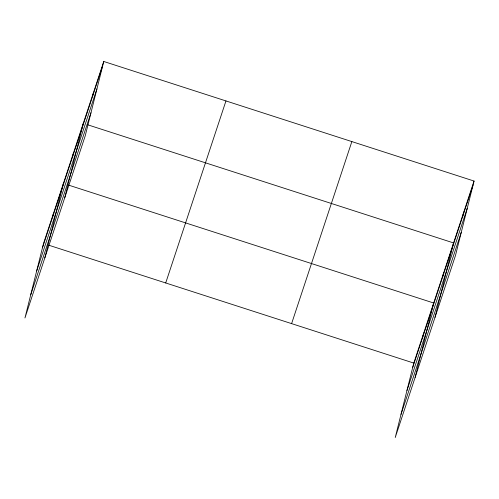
<?xml version="1.0" encoding="UTF-8"?>
<svg xmlns="http://www.w3.org/2000/svg" width="499" height="499" viewBox="0 0 499 499"><rect width="100%" height="100%" fill="white"/><g stroke="black" fill="none" stroke-linecap="round" stroke-linejoin="round"><path stroke-width="0.75" d="M52.376 217.789L53.455 213.472M44.835 257.889L63.398 183.439M72.261 157.715L73.341 153.405M64.72 197.816L83.283 123.365M92.446 96.731L93.525 92.421M103.767 61.477L85.204 135.921L24.95 317.957L43.513 243.512L103.767 61.477L474.05 181.043L455.487 255.488L395.233 437.523L413.796 363.079L474.05 181.043M422.659 337.349L423.738 333.039M415.118 377.456L433.681 303.005L68.488 185.085M442.544 277.282L443.623 272.972M435.003 317.383L453.566 242.932L87.643 124.775M462.729 216.298L463.808 211.988M42.44 247.822L102.694 65.787M36.664 270.969L96.925 88.934M30.72 294.815L90.974 112.78M165.705 282.964L225.96 100.935M291.603 323.62L351.857 141.585M412.717 367.389L472.977 185.354M406.947 390.53L467.201 208.501M401.003 414.382L461.257 232.347M48.603 245.152L413.796 363.079"/></g></svg>
